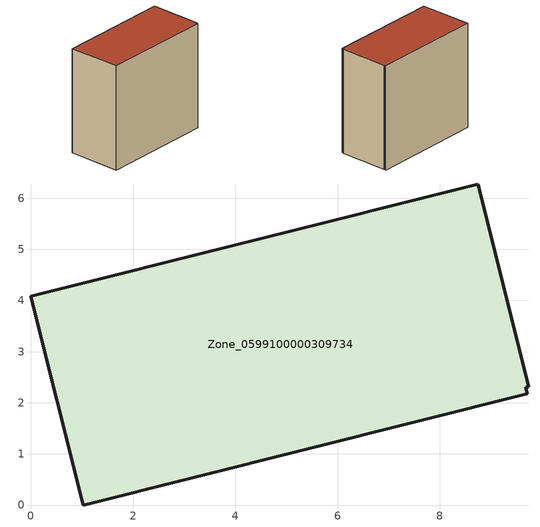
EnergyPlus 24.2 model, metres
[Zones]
Zone_0599100000309734
 floor ground (C_G): 9.74,2.31 9.68,2.3 9.71,2.17 1.02,0 0,4.08 8.75,6.28 8.76,6.22 8.79,6.1 z0
 wall outside (C_F): 9.74,2.31 8.79,6.1 8.76,6.22 8.75,6.28 0,4.08 1.02,0 9.71,2.17 9.68,2.3 9.74,2.31 z0:8.48
 roof outside (C_R): 9.68,2.3 9.74,2.31 8.79,6.1 8.76,6.22 8.75,6.28 0,4.08 1.02,0 9.71,2.17 z8.48
[BUILDING]
Pand.0599100000309734: North Axis=0; Terrain=City; Loads Convergence Tolerance Value=0.04; Temperature Convergence Tolerance Value=0.4; Solar Distribution=FullExterior; Maximum Number of Warmup Days=25; Minimum Number of Warmup Days=1
[Site:Location]
Rotterdam.The.Hague.AP_ZH_NLD Design_Conditions: Latitude=51.96; Longitude=4.45; Time Zone=1; Elevation=-4.5
[SITE:GROUNDTEMPERATURE:BUILDINGSURFACE]
18, 18, 18, 18, 18, 18, 18, 18, 18, 18, 18, 18
[MATERIAL] Thermal Absorptance=0.9; Solar Absorptance=0.7; Visible Absorptance=0.7
Name | Roughness | Thickness | Conductivity | Density | Specific Heat
G.TI.1992-2005 | MediumSmooth | 0.15 | 0.06 | 540 | 1210
F.TI.1992-2005 | Rough | 0.3 | 0.12 | 1920 | 840
R.TI.1992-2005 | MediumRough | 0.2 | 0.08 | 1500 | 1000
[CONSTRUCTION]
C_G: G.TI.1992-2005
C_F: F.TI.1992-2005
C_R: R.TI.1992-2005
[ZONE]
Zone_0599100000309734: Type=1; Multiplier=1; Ceiling Height=Autocalculate; Volume=Autocalculate; Floor Area=autocalculate; Part of Total Floor Area=Yes
[ZONEINFILTRATION:DESIGNFLOWRATE]
Infil_Zone_0599100000309734: Zone or ZoneList or Space or SpaceList=Zone_0599100000309734; Schedule=AlwaysOn; Design Flow Rate Calculation Method=Flow/Area; Flow Rate per Floor Area=0.0015; Constant Term Coefficient=1; Temperature Term Coefficient=0; Velocity Term Coefficient=0; Velocity Squared Term Coefficient=0
[HVACTEMPLATE:ZONE:IDEALLOADSAIRSYSTEM]
Zone_0599100000309734: Maximum Heating Supply Air Temperature=50; Minimum Cooling Supply Air Temperature=13; Maximum Heating Supply Air Humidity Ratio=0.0156; Minimum Cooling Supply Air Humidity Ratio=0.0077; Heating Limit=NoLimit; Cooling Limit=NoLimit; Dehumidification Control Type=ConstantSensibleHeatRatio; Cooling Sensible Heat Ratio=0.7; Dehumidification Setpoint=60; Humidification Control Type=None; Humidification Setpoint=30; Outdoor Air Method=None; Outdoor Air Flow Rate per Person=0.00944; Outdoor Air Flow Rate per Zone Floor Area=0; Outdoor Air Flow Rate per Zone=0; Demand Controlled Ventilation Type=None; Outdoor Air Economizer Type=NoEconomizer; Heat Recovery Type=None; Sensible Heat Recovery Effectiveness=0.7; Latent Heat Recovery Effectiveness=0.65
[ZONECONTROL:THERMOSTAT]
ThermostatControl_Zone_0599100000309734: Zone or ZoneList=Zone_0599100000309734; Control Type Schedule=DualSetpointControlType; Control 1=Thermostat_Zone_0599100000309734; Temperature Difference Between Cutout And Setpoint=0
[THERMOSTATSETPOINT:DUALSETPOINT]
Thermostat_Zone_0599100000309734: Heating Setpoint Temperature Schedule=HeatingSetpoint_Zone_0599100000309734; Cooling Setpoint Temperature Schedule=CoolingSetpoint_Zone_0599100000309734
[SCHEDULE:COMPACT]
HeatingSetpoint_Zone_0599100000309734: Through: 12/31, For: AllDays, Until: 24:00, 21
CoolingSetpoint_Zone_0599100000309734: Through: 12/31, For: AllDays, Until: 24:00, 24
DualSetpointControlType: Through: 12/31, For: AllDays, Until: 24:00, 4
AlwaysOn: Through: 12/31, For: AllDays, Until: 24:00, 1
